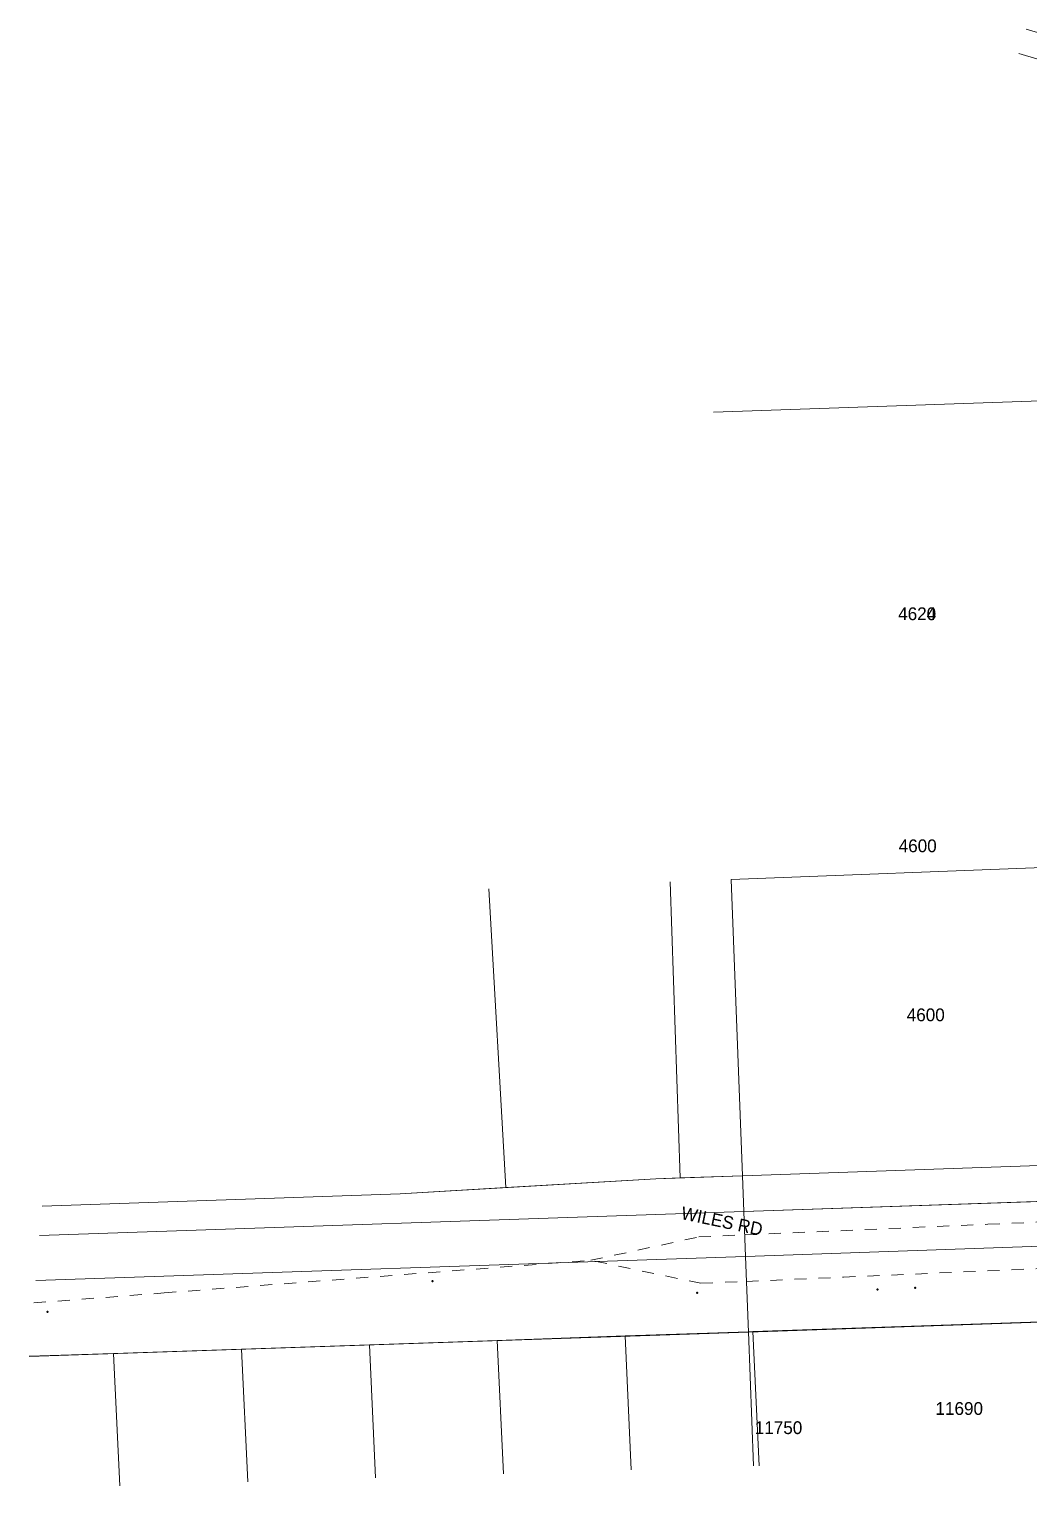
# Model space of a CAD drawing. Header units: inches. Extents: x 4899096 to 4904100, y 867195 to 869771.
# Drawn here: x 4901756 to 4902538, y 867195 to 868334 of the extents above; entities that cross this region are included whole.
import ezdxf

# ---------------------------------------------------------------- set-up
doc = ezdxf.new("R2010")
doc.units = ezdxf.units.IN
doc.header["$MEASUREMENT"] = 0
doc.linetypes.add('DGN1', pattern=[14.123874, 0, -14.123874])
doc.linetypes.add('DGN2', pattern=[18.831832, 9.415916, -9.415916])
for name, color, linetype, lineweight in [('Level 1', 7, 'Continuous', 0), ('Level 14', 7, 'Continuous', 0), ('Level 28', 7, 'Continuous', 0)]:
    doc.layers.add(name, color=color, linetype=linetype, lineweight=lineweight)
doc.styles.add('Styledgn000', font='dgn000.shx')

msp = doc.modelspace()

# ---------------------------------------------------------------- linework, layer by layer
at = {"layer": 'Level 1', "color": 7, "linetype": 'DGN2', "lineweight": 0}
for p, q in [((4902506.2, 867399.4), (4902634, 867405)), ((4902315.9, 867391.1), (4902506.2, 867399.4)), ((4902195.5, 867371.2), (4902280.1, 867389.5)), ((4902280.1, 867389.5), (4902315.9, 867391.1)), ((4901861.7, 867345.7), (4902195.5, 867371.2)), ((4902281.7, 867353.2), (4902195.5, 867371.2)), ((4902393.1, 867358), (4902635.6, 867368.6)), ((4902281.7, 867353.2), (4902317.3, 867354.7)), ((4902317.3, 867354.7), (4902393.1, 867358)), ((4901759.6, 867337.9), (4901861.7, 867345.7))]:
    msp.add_line(p, q, dxfattribs=at)
at = {"layer": 'Level 14', "color": 1, "linetype": 'DGN1', "lineweight": 40}
for p in [(4902071.5, 867354.9), (4902419.8, 867348.3), (4902449.3, 867349.6), (4902278.7, 867345.7), (4901770.4, 867330.8)]:
    msp.add_point(p, dxfattribs=at)
at = {"layer": 'Level 28', "color": 0, "lineweight": 5}
for p, q in [((4902536.2, 868334.2), (4902588.3, 868318.7)), ((4902530.4, 868315), (4902582.6, 868299.5)), ((4902580.6, 868044.5), (4902291.4, 868034.6)), ((4902569, 867679.1), (4902305.3, 867669)), ((4902305.3, 867669), (4902569, 867679.1)), ((4902305.3, 867669), (4902569, 867679.1)), ((4902265.5, 867435.7), (4902257.6, 867667.2)), ((4902305.3, 867669), (4902314.2, 867437.3)), ((4902115.8, 867661.8), (4902129.1, 867428.1)), ((4902546.4, 867445.3), (4902314.2, 867437.3)), ((4902246.3, 867435), (4902046.3, 867423.2)), ((4902129.1, 867428.1), (4902046.3, 867423.2)), ((4902129.1, 867428.1), (4902246.3, 867435)), ((4902314.2, 867437.3), (4902246.3, 867435)), ((4902246.3, 867435), (4902265.5, 867435.7)), ((4902265.5, 867435.7), (4902314.2, 867437.3)), ((4902314.2, 867437.3), (4902315.2, 867409.3)), ((4902046.3, 867423.2), (4901766.2, 867413.6)), ((4902046.3, 867423.2), (4901766.2, 867413.6)), ((4902315.2, 867409.3), (4902655.9, 867420.9)), ((4902315.2, 867409.3), (4902551.7, 867417.4)), ((4901764.2, 867390.5), (4902315.2, 867409.3)), ((4902315.2, 867409.3), (4901764.2, 867390.5)), ((4902316.6, 867374.3), (4902315.2, 867409.3)), ((4902316.6, 867374.3), (4902657.9, 867385.9)), ((4901761.2, 867355.3), (4902316.6, 867374.3)), ((4901761.2, 867355.3), (4902316.6, 867374.3)), ((4902316.6, 867374.3), (4902318.8, 867315.1)), ((4902316.6, 867374.3), (4902318.8, 867315.1)), ((4902318.8, 867315.1), (4902661.1, 867326.8)), ((4902318.8, 867315.1), (4902661.1, 867326.8)), ((4902318.8, 867315.1), (4901756, 867295.9)), ((4902318.8, 867315.3), (4902222.4, 867312)), ((4902322.4, 867315.4), (4902318.8, 867315.3)), ((4902322.4, 867315.4), (4902318.8, 867315.3)), ((4902318.8, 867315.3), (4902322.8, 867210.4)), ((4902322.8, 867210.4), (4902318.8, 867315.3)), ((4902318.8, 867315.3), (4902322.8, 867210.4)), ((4902566.7, 867323.7), (4902322.4, 867315.4)), ((4902327.3, 867210.5), (4902322.4, 867315.4)), ((4902327.2, 867210.5), (4902322.4, 867315.4)), ((4902322.4, 867315.4), (4902327.3, 867210.5)), ((4902327.2, 867210.5), (4902322.4, 867315.4)), ((4902022.3, 867305.2), (4901922.2, 867301.8)), ((4902122.3, 867308.6), (4902022.3, 867305.2)), ((4902027.1, 867201.1), (4902022.3, 867305.2)), ((4902222.4, 867312), (4902122.3, 867308.6)), ((4902127.2, 867204.2), (4902122.3, 867308.6)), ((4902227.2, 867207.4), (4902222.4, 867312)), ((4901822.1, 867298.3), (4901756, 867296.1)), ((4901922.2, 867301.8), (4901822.1, 867298.3)), ((4901822.1, 867298.3), (4901827, 867194.8)), ((4901927, 867197.9), (4901922.2, 867301.8))]:
    msp.add_line(p, q, dxfattribs=at)

# ---------------------------------------------------------------- texts
at = {"layer": 'Level 1', "color": 7, "style": 'Styledgn000'}
msp.add_text('WILES RD', height=10, rotation=348.1431, dxfattribs=at).set_placement((4902265.5, 867403.6))
at = {"layer": 'Level 28', "color": 251, "style": 'Styledgn000'}
for s, p in [('4624', (4902436, 867871.9)), ('4620', (4902436, 867871.9)), ('4600', (4902436.4, 867690.4)), ('4600', (4902442.7, 867558.2)), ('11690', (4902465.2, 867250.3)), ('11750', (4902323.8, 867235.3))]:
    msp.add_text(s, height=10, dxfattribs=at).set_placement(p)

doc.saveas('drawing.dxf')
